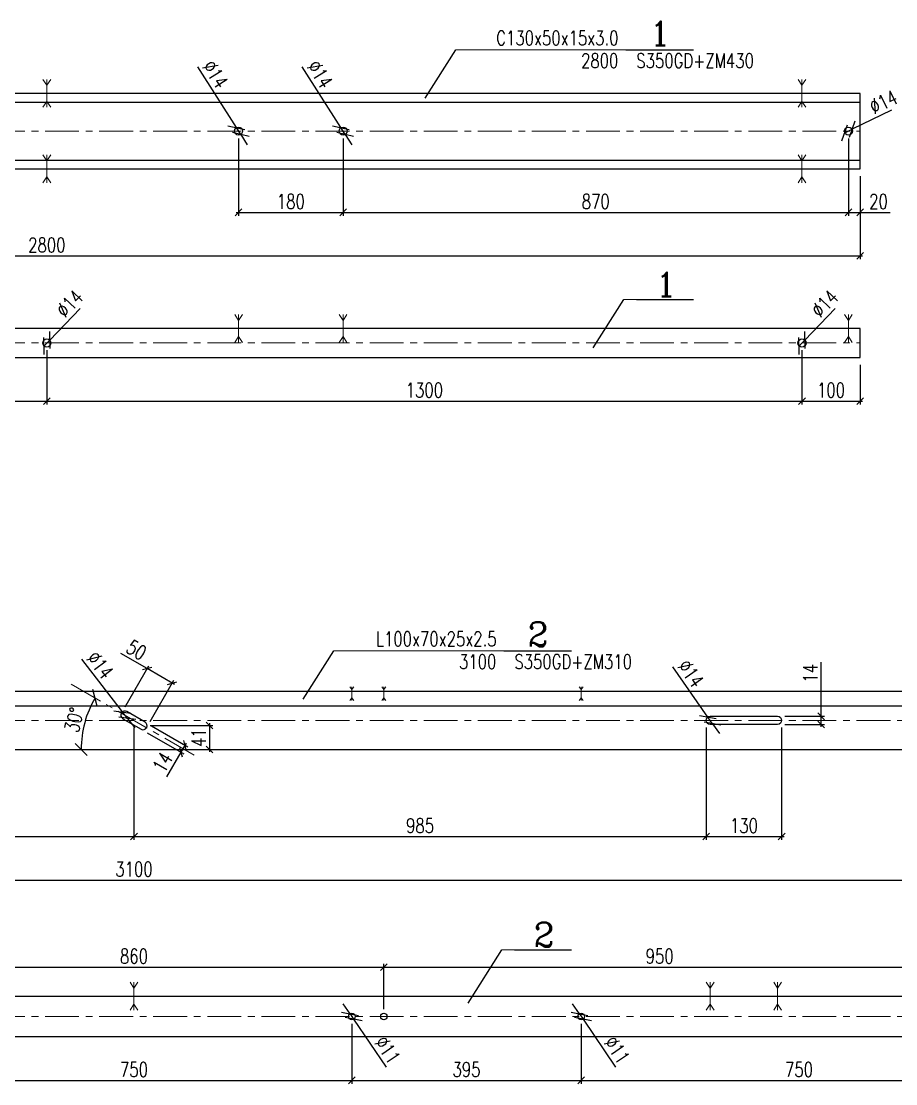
# Model space of a CAD drawing. Header units: millimetres. Extents: x -110 to 3628, y -131 to 4804.
# Drawn here: x 1356 to 2861, y 2974 to 4804 of the extents above; entities that cross this region are included whole.
import ezdxf
from ezdxf.enums import TextEntityAlignment as Align

# ---------------------------------------------------------------- set-up
doc = ezdxf.new("R2010")
doc.units = ezdxf.units.MM
doc.header["$LTSCALE"] = 1.833333
doc.header["$PDMODE"] = 1
doc.linetypes.add('CENTER', pattern=[50.8, 31.75, -6.35, 6.35, -6.35])
doc.layers.get('0').update_dxf_attribs({"linetype": 'CONTINUOUS'})
doc.layers.get('Defpoints').update_dxf_attribs({"linetype": 'CONTINUOUS'})
for name, color, linetype, lineweight in [('k_konstrukcja', 3, 'CONTINUOUS', 25), ('k_osie', 6, 'CENTER', 5), ('k_podkład', 253, 'CONTINUOUS', 13), ('k_pozycje', 1, 'CONTINUOUS', 5), ('k_wymiary', 1, 'CONTINUOUS', 5), ('RFD_C3', 2, 'CONTINUOUS', 5), ('RFD_C5', 1, 'CONTINUOUS', 5), ('RFD_T3', 2, 'CONTINUOUS', 25)]:
    doc.layers.add(name, color=color, linetype=linetype, lineweight=lineweight)
doc.styles.add('TXT3', font='SIMPLEX.SHX', dxfattribs={"width": 0.75, "height": 25})
doc.styles.add('TXT5', font='COMPLEX.shx', dxfattribs={"height": 41.666667})
doc.dimstyles.new('R1', dxfattribs={"dimtxt": 25, "dimasz": 20.833333, "dimexe": 5.833333, "dimexo": 12.5, "dimgap": 5, "dimtad": 0, "dimdec": 0, "dimzin": 0, "dimdsep": 46, "dimtxsty": 'TXT3', "dimblk1": 'OBLIQUE', "dimblk2": 'OBLIQUE', "dimsah": 1, "dimtsz": 5.833333, "dimcen": -3, "dimdle": 4.166667, "dimclrt": 2, "dimadec": 0, "dimazin": 0, "dimtfac": 0.75, "dimtdec": 0, "dimtmove": 0, "dimatfit": 3, "dimldrblk": 'NONE', "dimfxl": 1, "dimtvp": 0.75, "dimtolj": 1, "dimtzin": 0, "dimarcsym": 0})
doc.dimstyles.new('R1_002', dxfattribs={"dimtxt": 25, "dimasz": 5.833333, "dimexe": 5.833333, "dimexo": 12.5, "dimgap": 5, "dimtad": 0, "dimdec": 0, "dimzin": 0, "dimdsep": 46, "dimtxsty": 'TXT3', "dimblk1": 'OBLIQUE', "dimblk2": 'OBLIQUE', "dimsah": 1, "dimtsz": 5.833333, "dimcen": -3, "dimdle": 4.166667, "dimclrt": 2, "dimadec": 0, "dimazin": 0, "dimtfac": 0.75, "dimtdec": 0, "dimtmove": 0, "dimatfit": 3, "dimldrblk": 'NONE', "dimfxl": 1, "dimtvp": 0.75, "dimtolj": 1, "dimtzin": 0, "dimarcsym": 0})

# ---------------------------------------------------------------- blocks, each defined once
blk = doc.blocks.new('Poz. 1')
for points in [[(-20, 50), (2780, 50)], [(-20, -50), (2780, -50)]]:
    blk.add_lwpolyline(points)
at = {"layer": 'k_konstrukcja'}
blk.add_lwpolyline([(-20, 65), (-20, -65), (2780, -65), (2780, 65)], close=True, dxfattribs=at)
for centre in [(1710, 0), (1890, 0), (2760, 0)]:
    blk.add_circle(centre, 7, dxfattribs=at)
at = {"layer": 'k_osie'}
blk.add_lwpolyline([(-20, 0), (2780, 0)], dxfattribs=at)
at = {"layer": 'k_podkład'}
for points in [[(1380, 51), (1373.3, 41), (1380, 51), (1380, 41), (1380, 51), (1386.7, 41), (1380, 51), (1380, 79), (1373.3, 89), (1380, 79), (1380, 89), (1380, 79), (1386.7, 89)], [(2680, 51), (2686.7, 41), (2680, 51), (2680, 41), (2680, 51), (2673.3, 41), (2680, 51), (2680, 79), (2686.7, 89), (2680, 79), (2680, 89), (2680, 79), (2673.3, 89)], [(1380, -51), (1373.3, -41), (1380, -51), (1380, -41), (1380, -51), (1386.7, -41), (1380, -51), (1380, -79), (1373.3, -89), (1380, -79), (1380, -89), (1380, -79), (1386.7, -89)], [(2680, -51), (2686.7, -41), (2680, -51), (2680, -41), (2680, -51), (2673.3, -41), (2680, -51), (2680, -79), (2686.7, -89), (2680, -79), (2680, -89), (2680, -79), (2673.3, -89)]]:
    blk.add_lwpolyline(points, dxfattribs=at)
blk = doc.blocks.new('Poz. 2')
blk.add_lwpolyline([(-1550, 25), (1550, 25)])
blk.add_lwpolyline([(-19.1, 2.9), (12.1, -15.1, 1), (19.1, -2.9), (-12.1, 15.1, 1)], format="xyb", close=True)
at = {"layer": 'k_konstrukcja'}
blk.add_lwpolyline([(-1525, -50), (1525, -50), (1550, -25), (1550, 50), (-1550, 50), (-1550, -25)], close=True, dxfattribs=at)
blk.add_lwpolyline([(1108, -7), (992, -7, -1), (992, 7), (1108, 7, -1)], format="xyb", close=True, dxfattribs=at)
at = {"layer": 'k_osie'}
blk.add_lwpolyline([(-1550, 0), (1550, 0)], dxfattribs=at)
at = {"layer": 'k_podkład'}
for points in [[(375, 53), (378.3, 58), (375, 53), (375, 58), (375, 53), (371.7, 58), (375, 53), (375, 39), (378.3, 34), (375, 39), (375, 34), (375, 39), (371.7, 34)], [(430, 53), (433.3, 58), (430, 53), (430, 58), (430, 53), (426.7, 58), (430, 53), (430, 39), (433.3, 34), (430, 39), (430, 34), (430, 39), (426.7, 34)], [(770, 53), (773.3, 58), (770, 53), (770, 58), (770, 53), (766.7, 58), (770, 53), (770, 39), (773.3, 34), (770, 39), (770, 34), (770, 39), (766.7, 34)]]:
    blk.add_lwpolyline(points, dxfattribs=at)
blk = doc.blocks.new('_None')
blk = doc.blocks.new('_Oblique')
at = {"color": 0, "linetype": 'ByBlock', "lineweight": -2}
blk.add_line((-0.5, -0.5), (0.5, 0.5), dxfattribs=at)
blk = doc.blocks.new('xp-u01')
at = {"layer": 'RFD_C5'}
blk.add_line((0, 0), (351, 0), dxfattribs=at)
at = {"layer": 'RFD_T3'}
blk.add_line((351, 0), (491, 0), dxfattribs=at)
at = {"layer": 'RFD_C3', "style": 'TXT3', "width": 0.75}
blk.add_attdef('OPIS', text='', height=30, dxfattribs=at).set_placement((336, 0.4), align=Align.BOTTOM_RIGHT)
blk.add_attdef('DLUGOSC', text='', height=30, dxfattribs=at).set_placement((335.7, -7.6), align=Align.TOP_RIGHT)
blk.add_attdef('STAL', (372.8, -37.6), '', height=30, dxfattribs=at)
at = {"layer": 'RFD_C3', "style": 'TXT3', "width": 0.75, "flags": 1}
for tag, p in [('G_JEDN', (164.9, -82.9)), ('G', (164.9, -134.4)), ('UWAGI', (164.9, -237.2))]:
    blk.add_attdef(tag, p, '', height=30, dxfattribs=at)
at = {"layer": 'RFD_T3', "linetype": 'Continuous', "style": 'TXT5'}
blk.add_attdef('NR', text='', height=50, dxfattribs=at).set_placement((421.6, -6), align=Align.BOTTOM_CENTER)
blk = doc.blocks.new('*D337')
at = {"layer": 'Defpoints', "color": 0}
for p in [(1726.2, 4620.9), (1733.8, 4609.1)]:
    blk.add_point(p, dxfattribs=at)
at = {"layer": 'k_wymiary', "color": 0, "lineweight": -2}
for p, q in [((1726.2, 4620.9), (1659.7, 4725.7)), ((1733.8, 4609.1), (1726.2, 4620.9)), ((1733.8, 4609.1), (1744.9, 4591.5))]:
    blk.add_line(p, q, dxfattribs=at)
at = {"layer": 'k_wymiary', "color": 0, "linetype": 'ByBlock', "lineweight": -2, "xscale": 20.83333333333333, "yscale": 20.83333333333333, "zscale": 20.83333333333333}
for p, rotation in [((1726.2, 4620.9), 302.4061245258289), ((1733.8, 4609.1), 122.4061245258289)]:
    blk.add_blockref('_Oblique', p, dxfattribs=dict(at, rotation=rotation))
at = {"layer": 'k_wymiary', "color": 2, "insert": (1690.2, 4712.7), "char_height": 25, "attachment_point": 5, "rotation": 302.4061, "style": 'TXT3'}
blk.add_mtext('\\A1;∅14', dxfattribs=at)
blk = doc.blocks.new('*D338')
at = {"layer": 'Defpoints', "color": 0}
for p in [(1906.2, 4620.9), (1913.8, 4609.1)]:
    blk.add_point(p, dxfattribs=at)
at = {"layer": 'k_wymiary', "color": 0, "lineweight": -2}
for p, q in [((1906.2, 4620.9), (1839.7, 4725.7)), ((1913.8, 4609.1), (1906.2, 4620.9)), ((1913.8, 4609.1), (1924.9, 4591.5))]:
    blk.add_line(p, q, dxfattribs=at)
at = {"layer": 'k_wymiary', "color": 0, "linetype": 'ByBlock', "lineweight": -2, "xscale": 20.83333333333333, "yscale": 20.83333333333333, "zscale": 20.83333333333333}
for p, rotation in [((1906.2, 4620.9), 302.4061245258289), ((1913.8, 4609.1), 122.4061245258289)]:
    blk.add_blockref('_Oblique', p, dxfattribs=dict(at, rotation=rotation))
at = {"layer": 'k_wymiary', "color": 2, "insert": (1870.2, 4712.7), "char_height": 25, "attachment_point": 5, "rotation": 302.4061, "style": 'TXT3'}
blk.add_mtext('\\A1;∅14', dxfattribs=at)
blk = doc.blocks.new('*D340')
at = {"layer": 'Defpoints', "color": 0}
for p in [(2773.7, 4611.9), (2786.3, 4618.1)]:
    blk.add_point(p, dxfattribs=at)
at = {"layer": 'k_wymiary', "color": 0, "lineweight": -2}
for p in [(2854.2, 4651.1), (2773.7, 4611.9)]:
    blk.add_line(p, (2786.3, 4618.1), dxfattribs=at)
at = {"layer": 'k_wymiary', "color": 0, "linetype": 'ByBlock', "lineweight": -2, "xscale": 20.83333333333333, "yscale": 20.83333333333333, "zscale": 20.83333333333333}
for p, rotation in [((2786.3, 4618.1), 205.9263304314701), ((2773.7, 4611.9), 25.92633043147008)]:
    blk.add_blockref('_Oblique', p, dxfattribs=dict(at, rotation=rotation))
at = {"layer": 'k_wymiary', "color": 2, "insert": (2840.1, 4665.1), "char_height": 25, "attachment_point": 5, "rotation": 25.9263, "style": 'TXT3'}
blk.add_mtext('\\A1;∅14', dxfattribs=at)
blk = doc.blocks.new('*D342')
at = {"layer": 'Defpoints', "color": 0}
for p in [(1404.9, 4255), (1395.1, 4245)]:
    blk.add_point(p, dxfattribs=at)
at = {"layer": 'k_wymiary', "color": 0, "lineweight": -2}
for p in [(1457.2, 4309.5), (1395.1, 4245)]:
    blk.add_line(p, (1404.9, 4255), dxfattribs=at)
at = {"layer": 'k_wymiary', "color": 0, "linetype": 'ByBlock', "lineweight": -2, "xscale": 20.83333333333333, "yscale": 20.83333333333333, "zscale": 20.83333333333333}
for p, rotation in [((1404.9, 4255), 226.1365286679972), ((1395.1, 4245), 46.13652866799721)]:
    blk.add_blockref('_Oblique', p, dxfattribs=dict(at, rotation=rotation))
at = {"layer": 'k_wymiary', "color": 2, "insert": (1439.1, 4317.8), "char_height": 25, "attachment_point": 5, "rotation": 46.1365, "style": 'TXT3'}
blk.add_mtext('\\A1;∅14', dxfattribs=at)
blk = doc.blocks.new('*D349')
at = {"layer": 'Defpoints', "color": 0}
for p in [(2780, 4615), (2800, 4550), (2800, 4475)]:
    blk.add_point(p, dxfattribs=at)
at = {"layer": 'k_wymiary', "color": 0, "lineweight": -2}
for p, q in [((2780, 4602.5), (2780, 4469.2)), ((2800, 4537.5), (2800, 4469.2)), ((2785.8, 4480.8), (2774.2, 4469.2)), ((2775.8, 4475), (2800, 4475)), ((2794.2, 4469.2), (2805.8, 4480.8)), ((2800, 4475), (2852, 4475))]:
    blk.add_line(p, q, dxfattribs=at)
at = {"layer": 'k_wymiary', "color": 2, "insert": (2831.8, 4493.8), "char_height": 25, "attachment_point": 5, "style": 'TXT3'}
blk.add_mtext('\\A1;20', dxfattribs=at)
blk = doc.blocks.new('*D352')
at = {"layer": 'Defpoints', "color": 0}
for p in [(1730, 4615), (1910, 4615), (1910, 4475)]:
    blk.add_point(p, dxfattribs=at)
at = {"layer": 'k_wymiary', "color": 0, "lineweight": -2}
for p, q in [((1730, 4602.5), (1730, 4469.2)), ((1910, 4602.5), (1910, 4469.2)), ((1735.8, 4480.8), (1724.2, 4469.2)), ((1725.8, 4475), (1914.2, 4475)), ((1904.2, 4469.2), (1915.8, 4480.8))]:
    blk.add_line(p, q, dxfattribs=at)
at = {"layer": 'k_wymiary', "color": 2, "insert": (1820, 4493.8), "char_height": 25, "attachment_point": 5, "style": 'TXT3'}
blk.add_mtext('\\A1;180', dxfattribs=at)
blk = doc.blocks.new('*D353')
at = {"layer": 'Defpoints', "color": 0}
for p in [(1910, 4615), (2780, 4615), (2780, 4475)]:
    blk.add_point(p, dxfattribs=at)
at = {"layer": 'k_wymiary', "color": 0, "lineweight": -2}
for p, q in [((1910, 4602.5), (1910, 4469.2)), ((2780, 4602.5), (2780, 4469.2)), ((1915.8, 4480.8), (1904.2, 4469.2)), ((1905.8, 4475), (2784.2, 4475)), ((2774.2, 4469.2), (2785.8, 4480.8))]:
    blk.add_line(p, q, dxfattribs=at)
at = {"layer": 'k_wymiary', "color": 2, "insert": (2345, 4493.8), "char_height": 25, "attachment_point": 5, "style": 'TXT3'}
blk.add_mtext('\\A1;870', dxfattribs=at)
blk = doc.blocks.new('*D354')
at = {"layer": 'Defpoints', "color": 0}
for p in [(0, 4550), (2800, 4550), (2800, 4400)]:
    blk.add_point(p, dxfattribs=at)
at = {"layer": 'k_wymiary', "color": 0, "lineweight": -2}
for p, q in [((0, 4537.5), (0, 4394.2)), ((2800, 4537.5), (2800, 4394.2)), ((5.8, 4405.8), (-5.8, 4394.2)), ((-4.2, 4400), (2804.2, 4400)), ((2794.2, 4394.2), (2805.8, 4405.8))]:
    blk.add_line(p, q, dxfattribs=at)
at = {"layer": 'k_wymiary', "color": 2, "insert": (1400, 4418.8), "char_height": 25, "attachment_point": 5, "style": 'TXT3'}
blk.add_mtext('\\A1;2800', dxfattribs=at)
blk = doc.blocks.new('*D356')
at = {"layer": 'Defpoints', "color": 0}
for p in [(100, 4250), (1400, 4250), (1400, 4150)]:
    blk.add_point(p, dxfattribs=at)
at = {"layer": 'k_wymiary', "color": 0, "lineweight": -2}
for p, q in [((100, 4237.5), (100, 4144.2)), ((1400, 4237.5), (1400, 4144.2)), ((105.8, 4155.8), (94.2, 4144.2)), ((1394.2, 4144.2), (1405.8, 4155.8)), ((95.8, 4150), (1404.2, 4150))]:
    blk.add_line(p, q, dxfattribs=at)
at = {"layer": 'k_wymiary', "color": 2, "insert": (750, 4168.8), "char_height": 25, "attachment_point": 5, "style": 'TXT3'}
blk.add_mtext('\\A1;1300', dxfattribs=at)
blk = doc.blocks.new('*D357')
at = {"layer": 'Defpoints', "color": 0}
for p in [(1400, 4250), (2700, 4250), (2700, 4150)]:
    blk.add_point(p, dxfattribs=at)
at = {"layer": 'k_wymiary', "color": 0, "lineweight": -2}
for p, q in [((1400, 4237.5), (1400, 4144.2)), ((2700, 4237.5), (2700, 4144.2)), ((1405.8, 4155.8), (1394.2, 4144.2)), ((2694.2, 4144.2), (2705.8, 4155.8)), ((1395.8, 4150), (2704.2, 4150))]:
    blk.add_line(p, q, dxfattribs=at)
at = {"layer": 'k_wymiary', "color": 2, "insert": (2050, 4168.8), "char_height": 25, "attachment_point": 5, "style": 'TXT3'}
blk.add_mtext('\\A1;1300', dxfattribs=at)
blk = doc.blocks.new('pozycja')
at = {"layer": 'RFD_C5', "linetype": 'Continuous'}
blk.add_line((0, 0), (25.8, 0), dxfattribs=at)
at = {"layer": 'RFD_T3'}
blk.add_line((25.8, 0), (143.9, 0), dxfattribs=at)
at = {"layer": 'RFD_T3', "linetype": 'Continuous', "style": 'TXT5'}
blk.add_attdef('NR', text='', height=50, dxfattribs=at).set_placement((86.9, -9), align=Align.BOTTOM_CENTER)
blk = doc.blocks.new('*D369')
at = {"layer": 'Defpoints', "color": 0}
for p in [(565, 3600), (1550, 3600), (1550, 3400)]:
    blk.add_point(p, dxfattribs=at)
at = {"layer": 'k_wymiary', "color": 0, "lineweight": -2}
for p, q in [((565, 3587.5), (565, 3394.2)), ((1550, 3587.5), (1550, 3394.2)), ((570.8, 3405.8), (559.2, 3394.2)), ((1544.2, 3394.2), (1555.8, 3405.8)), ((560.8, 3400), (1554.2, 3400))]:
    blk.add_line(p, q, dxfattribs=at)
at = {"layer": 'k_wymiary', "color": 2, "insert": (1057.5, 3418.8), "char_height": 25, "attachment_point": 5, "style": 'TXT3'}
blk.add_mtext('\\A1;985', dxfattribs=at)
blk = doc.blocks.new('*D370')
at = {"layer": 'Defpoints', "color": 0}
for p in [(1550, 3600), (2535, 3600), (2535, 3400)]:
    blk.add_point(p, dxfattribs=at)
at = {"layer": 'k_wymiary', "color": 0, "lineweight": -2}
for p, q in [((1550, 3587.5), (1550, 3394.2)), ((2535, 3587.5), (2535, 3394.2)), ((1555.8, 3405.8), (1544.2, 3394.2)), ((2529.2, 3394.2), (2540.8, 3405.8)), ((1545.8, 3400), (2539.2, 3400))]:
    blk.add_line(p, q, dxfattribs=at)
at = {"layer": 'k_wymiary', "color": 2, "insert": (2042.5, 3418.8), "char_height": 25, "attachment_point": 5, "style": 'TXT3'}
blk.add_mtext('\\A1;985', dxfattribs=at)
blk = doc.blocks.new('*D371')
at = {"layer": 'Defpoints', "color": 0}
for p in [(2535, 3600), (2665, 3600), (2665, 3400)]:
    blk.add_point(p, dxfattribs=at)
at = {"layer": 'k_wymiary', "color": 0, "lineweight": -2}
for p, q in [((2535, 3587.5), (2535, 3394.2)), ((2665, 3587.5), (2665, 3394.2)), ((2540.8, 3405.8), (2529.2, 3394.2)), ((2659.2, 3394.2), (2670.8, 3405.8)), ((2530.8, 3400), (2669.2, 3400))]:
    blk.add_line(p, q, dxfattribs=at)
at = {"layer": 'k_wymiary', "color": 2, "insert": (2600, 3418.8), "char_height": 25, "attachment_point": 5, "style": 'TXT3'}
blk.add_mtext('\\A1;130', dxfattribs=at)
blk = doc.blocks.new('*D373')
at = {"layer": 'Defpoints', "color": 0}
for p in [(1572.6, 3689.1), (1528.3, 3612.5), (1571.7, 3587.5)]:
    blk.add_point(p, dxfattribs=at)
at = {"layer": 'k_wymiary', "color": 0, "lineweight": -2}
for p, q in [((1572.6, 3689.1), (1527.5, 3715.1)), ((1534.6, 3623.3), (1575.5, 3694.2)), ((1580.5, 3691.2), (1564.6, 3687)), ((1619.5, 3662), (1572.6, 3689.1)), ((1577.9, 3598.3), (1618.8, 3669.2)), ((1607.9, 3662), (1623.9, 3666.2))]:
    blk.add_line(p, q, dxfattribs=at)
at = {"layer": 'k_wymiary', "color": 2, "insert": (1554.4, 3721.3), "char_height": 25, "attachment_point": 5, "rotation": 330, "style": 'TXT3'}
blk.add_mtext('\\A1;50', dxfattribs=at)
blk = doc.blocks.new('*D374')
at = {"layer": 'Defpoints', "color": 0}
for p in [(1530.1, 3614.5), (1538.7, 3603.5)]:
    blk.add_point(p, dxfattribs=at)
at = {"layer": 'k_wymiary', "color": 0, "lineweight": -2}
for p, q in [((1530.1, 3614.5), (1460.2, 3705.4)), ((1538.7, 3603.5), (1530.1, 3614.5)), ((1538.7, 3603.5), (1551.4, 3587))]:
    blk.add_line(p, q, dxfattribs=at)
at = {"layer": 'k_wymiary', "color": 0, "linetype": 'ByBlock', "lineweight": -2, "xscale": 20.83333333333333, "yscale": 20.83333333333333, "zscale": 20.83333333333333}
for p, rotation in [((1530.1, 3614.5), 307.611265828323), ((1538.7, 3603.5), 127.611265828323)]:
    blk.add_blockref('_Oblique', p, dxfattribs=dict(at, rotation=rotation))
at = {"layer": 'k_wymiary', "color": 2, "insert": (1491.7, 3695.2), "char_height": 25, "attachment_point": 5, "rotation": 307.6113, "style": 'TXT3'}
blk.add_mtext('\\A1;∅14', dxfattribs=at)
blk = doc.blocks.new('*D375')
at = {"layer": 'Defpoints', "color": 0}
for p in [(1441.7, 3662.5), (1469.9, 3610.7), (25, 3550), (1658.3, 3537.5), (3075, 3550)]:
    blk.add_point(p, dxfattribs=at)
at = {"layer": 'k_wymiary', "color": 0, "lineweight": -2}
blk.add_arc((1636.6, 3550), 177.5, 150, 180, dxfattribs=at)
at = {"layer": 'k_wymiary', "color": 0, "linetype": 'ByBlock', "lineweight": -2, "xscale": 20.83333333333333, "yscale": 20.83333333333333, "zscale": 20.83333333333333}
for p, rotation in [((1482.9, 3638.7), 60.00000001284901), ((1459.2, 3550), 269.9999999999999)]:
    blk.add_blockref('_Oblique', p, dxfattribs=dict(at, rotation=rotation))
at = {"layer": 'k_wymiary', "color": 2, "insert": (1447.1, 3600.8), "char_height": 25, "attachment_point": 5, "rotation": 75, "style": 'TXT3'}
blk.add_mtext('\\A1;30%%d', dxfattribs=at)
blk = doc.blocks.new('*D376')
at = {"layer": 'Defpoints', "color": 0}
for p in [(1565.6, 3591), (1550, 3550), (1680, 3550)]:
    blk.add_point(p, dxfattribs=at)
at = {"layer": 'k_wymiary', "color": 0, "lineweight": -2}
for p, q in [((1578.1, 3591), (1685.8, 3591)), ((1685.8, 3585.2), (1674.2, 3596.8)), ((1680, 3595.2), (1680, 3545.8)), ((1674.2, 3555.8), (1685.8, 3544.2)), ((1562.5, 3550), (1685.8, 3550))]:
    blk.add_line(p, q, dxfattribs=at)
at = {"layer": 'k_wymiary', "color": 2, "insert": (1661.3, 3570.5), "char_height": 25, "attachment_point": 5, "rotation": 90, "style": 'TXT3'}
blk.add_mtext('\\A1;41', dxfattribs=at)
blk = doc.blocks.new('*D377')
at = {"layer": 'Defpoints', "color": 0}
for p in [(2538, 3605.7), (2546, 3594.3)]:
    blk.add_point(p, dxfattribs=at)
at = {"layer": 'k_wymiary', "color": 0, "lineweight": -2}
for p, q in [((2538, 3605.7), (2477.7, 3692.3)), ((2546, 3594.3), (2538, 3605.7)), ((2546, 3594.3), (2557.9, 3577.2))]:
    blk.add_line(p, q, dxfattribs=at)
at = {"layer": 'k_wymiary', "color": 0, "linetype": 'ByBlock', "lineweight": -2, "xscale": 20.83333333333333, "yscale": 20.83333333333333, "zscale": 20.83333333333333}
for p, rotation in [((2538, 3605.7), 304.8864032735648), ((2546, 3594.3), 124.8864032735648)]:
    blk.add_blockref('_Oblique', p, dxfattribs=dict(at, rotation=rotation))
at = {"layer": 'k_wymiary', "color": 2, "insert": (2508.7, 3680.6), "char_height": 25, "attachment_point": 5, "rotation": 304.8864, "style": 'TXT3'}
blk.add_mtext('\\A1;∅14', dxfattribs=at)
blk = doc.blocks.new('*D380')
at = {"layer": 'Defpoints', "color": 0}
for p in [(0, 3575), (3100, 3575), (3100, 3325)]:
    blk.add_point(p, dxfattribs=at)
at = {"layer": 'k_wymiary', "color": 0, "lineweight": -2}
for p, q in [((0, 3562.5), (0, 3319.2)), ((3100, 3562.5), (3100, 3319.2)), ((5.8, 3330.8), (-5.8, 3319.2)), ((3094.2, 3319.2), (3105.8, 3330.8)), ((-4.2, 3325), (3104.2, 3325))]:
    blk.add_line(p, q, dxfattribs=at)
at = {"layer": 'k_wymiary', "color": 2, "insert": (1550, 3343.8), "char_height": 25, "attachment_point": 5, "style": 'TXT3'}
blk.add_mtext('\\A1;3100', dxfattribs=at)
blk = doc.blocks.new('*D385')
at = {"layer": 'Defpoints', "color": 0}
for p in [(1175, 3090), (1925, 3090), (1925, 2980)]:
    blk.add_point(p, dxfattribs=at)
at = {"layer": 'k_wymiary', "color": 0, "lineweight": -2}
for p, q in [((1175, 3077.5), (1175, 2974.2)), ((1925, 3077.5), (1925, 2974.2)), ((1180.8, 2985.8), (1169.2, 2974.2)), ((1919.2, 2974.2), (1930.8, 2985.8)), ((1170.8, 2980), (1929.2, 2980))]:
    blk.add_line(p, q, dxfattribs=at)
at = {"layer": 'k_wymiary', "color": 2, "insert": (1550, 2998.7), "char_height": 25, "attachment_point": 5, "style": 'TXT3'}
blk.add_mtext('\\A1;750', dxfattribs=at)
blk = doc.blocks.new('*D386')
at = {"layer": 'Defpoints', "color": 0}
for p in [(1925, 3090), (2320, 3090), (2320, 2980)]:
    blk.add_point(p, dxfattribs=at)
at = {"layer": 'k_wymiary', "color": 0, "lineweight": -2}
for p, q in [((1925, 3077.5), (1925, 2974.2)), ((2320, 3077.5), (2320, 2974.2)), ((1930.8, 2985.8), (1919.2, 2974.2)), ((2314.2, 2974.2), (2325.8, 2985.8)), ((1920.8, 2980), (2324.2, 2980))]:
    blk.add_line(p, q, dxfattribs=at)
at = {"layer": 'k_wymiary', "color": 2, "insert": (2122.5, 2998.7), "char_height": 25, "attachment_point": 5, "style": 'TXT3'}
blk.add_mtext('\\A1;395', dxfattribs=at)
blk = doc.blocks.new('*D387')
at = {"layer": 'Defpoints', "color": 0}
for p in [(2320, 3090), (3070, 3090), (3070, 2980)]:
    blk.add_point(p, dxfattribs=at)
at = {"layer": 'k_wymiary', "color": 0, "lineweight": -2}
for p, q in [((2320, 3077.5), (2320, 2974.2)), ((3070, 3077.5), (3070, 2974.2)), ((2325.8, 2985.8), (2314.2, 2974.2)), ((3064.2, 2974.2), (3075.8, 2985.8)), ((2315.8, 2980), (3074.2, 2980))]:
    blk.add_line(p, q, dxfattribs=at)
at = {"layer": 'k_wymiary', "color": 2, "insert": (2695, 2998.7), "char_height": 25, "attachment_point": 5, "style": 'TXT3'}
blk.add_mtext('\\A1;750', dxfattribs=at)
blk = doc.blocks.new('*D390')
at = {"layer": 'Defpoints', "color": 0}
for p in [(1980, 3175), (1120, 3090), (1980, 3090)]:
    blk.add_point(p, dxfattribs=at)
at = {"layer": 'k_wymiary', "color": 0, "lineweight": -2}
for p, q in [((1125.8, 3180.8), (1114.2, 3169.2)), ((1115.8, 3175), (1984.2, 3175)), ((1120, 3102.5), (1120, 3180.8)), ((1974.2, 3169.2), (1985.8, 3180.8)), ((1980, 3102.5), (1980, 3180.8))]:
    blk.add_line(p, q, dxfattribs=at)
at = {"layer": 'k_wymiary', "color": 2, "insert": (1550, 3193.8), "char_height": 25, "attachment_point": 5, "style": 'TXT3'}
blk.add_mtext('\\A1;860', dxfattribs=at)
blk = doc.blocks.new('*D391')
at = {"layer": 'Defpoints', "color": 0}
for p in [(2930, 3175), (1980, 3090), (2930, 3090)]:
    blk.add_point(p, dxfattribs=at)
at = {"layer": 'k_wymiary', "color": 0, "lineweight": -2}
for p, q in [((1985.8, 3180.8), (1974.2, 3169.2)), ((1975.8, 3175), (2934.2, 3175)), ((1980, 3102.5), (1980, 3180.8)), ((2924.2, 3169.2), (2935.8, 3180.8)), ((2930, 3102.5), (2930, 3180.8))]:
    blk.add_line(p, q, dxfattribs=at)
at = {"layer": 'k_wymiary', "color": 2, "insert": (2455, 3193.8), "char_height": 25, "attachment_point": 5, "style": 'TXT3'}
blk.add_mtext('\\A1;950', dxfattribs=at)
blk = doc.blocks.new('*D432')
at = {"layer": 'Defpoints', "color": 0}
for p in [(1569.1, 3597.1), (1562.1, 3584.9), (1630.8, 3545.3)]:
    blk.add_point(p, dxfattribs=at)
at = {"layer": 'k_wymiary', "color": 0, "lineweight": -2}
for p, q in [((1579.9, 3590.8), (1642.8, 3554.5)), ((1572.9, 3578.7), (1635.8, 3542.4)), ((1628.6, 3553.3), (1632.9, 3537.3)), ((1639.9, 3561), (1630.8, 3545.3)), ((1639.9, 3549.4), (1635.6, 3565.4)), ((1630.8, 3545.3), (1606.1, 3502.5))]:
    blk.add_line(p, q, dxfattribs=at)
at = {"layer": 'k_wymiary', "color": 2, "insert": (1599.3, 3528.2), "char_height": 25, "attachment_point": 5, "rotation": 60, "style": 'TXT3'}
blk.add_mtext('\\A1;14', dxfattribs=at)
blk = doc.blocks.new('*D434')
at = {"layer": 'Defpoints', "color": 0}
for p in [(2658, 3607), (2733, 3607), (2658, 3593)]:
    blk.add_point(p, dxfattribs=at)
at = {"layer": 'k_wymiary', "color": 0, "lineweight": -2}
for p, q in [((2733, 3607), (2733, 3700.2)), ((2670.5, 3607), (2738.8, 3607)), ((2738.8, 3601.2), (2727.2, 3612.8)), ((2733, 3588.8), (2733, 3611.2)), ((2670.5, 3593), (2738.8, 3593)), ((2727.2, 3598.8), (2738.8, 3587.2))]:
    blk.add_line(p, q, dxfattribs=at)
at = {"layer": 'k_wymiary', "color": 2, "insert": (2714.3, 3681.3), "char_height": 25, "attachment_point": 5, "rotation": 90, "style": 'TXT3'}
blk.add_mtext('\\A1;14', dxfattribs=at)
blk = doc.blocks.new('*D439')
at = {"layer": 'Defpoints', "color": 0}
for p in [(1921.9, 3094.6), (1928.1, 3085.4)]:
    blk.add_point(p, dxfattribs=at)
at = {"layer": 'k_wymiary', "color": 0, "lineweight": -2}
for p, q in [((1921.9, 3094.6), (1910.2, 3111.8)), ((1921.9, 3094.6), (1928.1, 3085.4)), ((1928.1, 3085.4), (1984.1, 3002.8))]:
    blk.add_line(p, q, dxfattribs=at)
at = {"layer": 'k_wymiary', "color": 0, "linetype": 'ByBlock', "lineweight": -2, "xscale": 20.83333333333333, "yscale": 20.83333333333333, "zscale": 20.83333333333333}
for p, rotation in [((1921.9, 3094.6), 304.1589611627127), ((1928.1, 3085.4), 124.1589611627128)]:
    blk.add_blockref('_Oblique', p, dxfattribs=dict(at, rotation=rotation))
at = {"layer": 'k_wymiary', "color": 2, "insert": (1986.8, 3032.3), "char_height": 25, "attachment_point": 5, "rotation": 304.159, "style": 'TXT3'}
blk.add_mtext('\\A1;∅11', dxfattribs=at)
blk = doc.blocks.new('*D440')
at = {"layer": 'Defpoints', "color": 0}
for p in [(2316.9, 3094.6), (2323.1, 3085.4)]:
    blk.add_point(p, dxfattribs=at)
at = {"layer": 'k_wymiary', "color": 0, "lineweight": -2}
for p, q in [((2316.9, 3094.6), (2305.2, 3111.8)), ((2316.9, 3094.6), (2323.1, 3085.4)), ((2323.1, 3085.4), (2379.1, 3002.8))]:
    blk.add_line(p, q, dxfattribs=at)
at = {"layer": 'k_wymiary', "color": 0, "linetype": 'ByBlock', "lineweight": -2, "xscale": 20.83333333333333, "yscale": 20.83333333333333, "zscale": 20.83333333333333}
for p, rotation in [((2316.9, 3094.6), 304.1589611627127), ((2323.1, 3085.4), 124.1589611627128)]:
    blk.add_blockref('_Oblique', p, dxfattribs=dict(at, rotation=rotation))
at = {"layer": 'k_wymiary', "color": 2, "insert": (2381.8, 3032.3), "char_height": 25, "attachment_point": 5, "rotation": 304.159, "style": 'TXT3'}
blk.add_mtext('\\A1;∅11', dxfattribs=at)
blk = doc.blocks.new('*D443')
at = {"layer": 'Defpoints', "color": 0}
for p in [(2700, 4250), (2800, 4225), (2800, 4150)]:
    blk.add_point(p, dxfattribs=at)
at = {"layer": 'k_wymiary', "color": 0, "lineweight": -2}
for p, q in [((2700, 4237.5), (2700, 4144.2)), ((2800, 4212.5), (2800, 4144.2)), ((2705.8, 4155.8), (2694.2, 4144.2)), ((2794.2, 4144.2), (2805.8, 4155.8)), ((2695.8, 4150), (2804.2, 4150))]:
    blk.add_line(p, q, dxfattribs=at)
at = {"layer": 'k_wymiary', "color": 2, "insert": (2750, 4168.8), "char_height": 25, "attachment_point": 5, "style": 'TXT3'}
blk.add_mtext('\\A1;100', dxfattribs=at)
blk = doc.blocks.new('*D444')
at = {"layer": 'Defpoints', "color": 0}
for p in [(2704.9, 4255), (2695.1, 4245)]:
    blk.add_point(p, dxfattribs=at)
at = {"layer": 'k_wymiary', "color": 0, "lineweight": -2}
for p in [(2757.2, 4309.5), (2695.1, 4245)]:
    blk.add_line(p, (2704.9, 4255), dxfattribs=at)
at = {"layer": 'k_wymiary', "color": 0, "linetype": 'ByBlock', "lineweight": -2, "xscale": 20.83333333333333, "yscale": 20.83333333333333, "zscale": 20.83333333333333}
for p, rotation in [((2704.9, 4255), 226.1365286679972), ((2695.1, 4245), 46.13652866799721)]:
    blk.add_blockref('_Oblique', p, dxfattribs=dict(at, rotation=rotation))
at = {"layer": 'k_wymiary', "color": 2, "insert": (2739.1, 4317.8), "char_height": 25, "attachment_point": 5, "rotation": 46.1365, "style": 'TXT3'}
blk.add_mtext('\\A1;∅14', dxfattribs=at)

msp = doc.modelspace()

# ---------------------------------------------------------------- linework, layer by layer
at = {"layer": 'k_konstrukcja'}
for points in [[(0, 4275), (0, 4225), (2800, 4225), (2800, 4275)], [(0, 3125), (3100, 3125), (3100, 3055), (0, 3055)]]:
    msp.add_lwpolyline(points, close=True, dxfattribs=at)
for centre, radius in [((1400, 4250), 7), ((2700, 4250), 7), ((1925, 3090), 5.5), ((1980, 3090), 5.5), ((2320, 3090), 5.5)]:
    msp.add_circle(centre, radius, dxfattribs=at)
at = {"layer": 'k_osie'}
for points in [[(0, 4250), (2800, 4250)], [(1441.75, 3662.5), (1658.25, 3537.5)], [(0, 3090), (3100, 3090)]]:
    msp.add_lwpolyline(points, dxfattribs=at)
at = {"layer": 'k_podkład'}
for points in [[(1730, 4261), (1723.33, 4251), (1730, 4261), (1730, 4251), (1730, 4261), (1736.67, 4251), (1730, 4261), (1730, 4289), (1723.33, 4299), (1730, 4289), (1730, 4299), (1730, 4289), (1736.67, 4299)], [(1910, 4261), (1903.33, 4251), (1910, 4261), (1910, 4251), (1910, 4261), (1916.67, 4251), (1910, 4261), (1910, 4289), (1903.33, 4299), (1910, 4289), (1910, 4299), (1910, 4289), (1916.67, 4299)], [(2780, 4261), (2773.33, 4251), (2780, 4261), (2780, 4251), (2780, 4261), (2786.67, 4251), (2780, 4261), (2780, 4289), (2773.33, 4299), (2780, 4289), (2780, 4299), (2780, 4289), (2786.67, 4299)], [(1550, 3111), (1543.33, 3101), (1550, 3111), (1550, 3101), (1550, 3111), (1556.67, 3101), (1550, 3111), (1550, 3139), (1543.33, 3149), (1550, 3139), (1550, 3149), (1550, 3139), (1556.67, 3149)], [(2542, 3111), (2535.33, 3101), (2542, 3111), (2542, 3101), (2542, 3111), (2548.67, 3101), (2542, 3111), (2542, 3139), (2535.33, 3149), (2542, 3139), (2542, 3149), (2542, 3139), (2548.67, 3149)], [(2658, 3111), (2651.33, 3101), (2658, 3111), (2658, 3101), (2658, 3111), (2664.67, 3101), (2658, 3111), (2658, 3139), (2651.33, 3149), (2658, 3139), (2658, 3149), (2658, 3139), (2664.67, 3149)]]:
    msp.add_lwpolyline(points, dxfattribs=at)

# ---------------------------------------------------------------- block references
at = {"layer": 'k_konstrukcja'}
for name, p in [('Poz. 1', (20, 4615)), ('Poz. 2', (1550, 3600))]:
    msp.add_blockref(name, p, dxfattribs=at)
at = {"layer": 'k_pozycje', "xscale": 0.83333333333333, "yscale": 0.83333333333333, "zscale": 0.83333333333333}
for name, p, values in [('xp-u01', (2104.14, 4755), {'NR': '1', 'OPIS': 'C130x50x15x3.0', 'DLUGOSC': '2800', 'STAL': 'S350GD+ZM430'}), ('pozycja', (2393.43, 4325), {'NR': '1'}), ('xp-u01', (1894.18, 3720), {'NR': '2', 'OPIS': 'L100x70x25x2.5', 'DLUGOSC': '3100', 'STAL': 'S350GD+ZM310'}), ('pozycja', (2183.48, 3205), {'NR': '2'})]:
    msp.add_blockref(name, p, dxfattribs=at).add_auto_attribs(values)

# ---------------------------------------------------------------- dimensions: what is measured, and where the dimension line sits
at = {"layer": 'k_wymiary'}
for p1, p2, picture, middle in [((1733.75, 4609.09), (1726.25, 4620.91), '*D337', (1674.34, 4702.68)), ((1913.75, 4609.09), (1906.25, 4620.91), '*D338', (1854.34, 4702.68)), ((1538.68, 3603.45), (1530.14, 3614.55), '*D374', (1476.84, 3683.73)), ((2546, 3594.26), (2538, 3605.74), '*D377', (2493.28, 3669.87)), ((1921.91, 3094.55), (1928.09, 3085.45), '*D439', (1971.31, 3021.75)), ((2316.91, 3094.55), (2323.09, 3085.45), '*D440', (2366.31, 3021.75))]:
    dim = msp.add_diameter_dim_2p(p1=p1, p2=p2, dimstyle='R1', dxfattribs=at)
    dim.commit()
    dim.dimension.update_dxf_attribs({"geometry": picture, "text_midpoint": middle, "dimtype": 163})
for p1, p2, picture, middle in [((2773.7, 4611.94), (2786.3, 4618.06), '*D340', (2840.14, 4665.09)), ((1395.15, 4244.95), (1404.85, 4255.05), '*D342', (1439.14, 4317.78)), ((2695.15, 4244.95), (2704.85, 4255.05), '*D444', (2739.14, 4317.78))]:
    dim = msp.add_diameter_dim_2p(p1=p1, p2=p2, dimstyle='R1', dxfattribs=at)
    dim.commit()
    dim.dimension.update_dxf_attribs({"geometry": picture, "text_midpoint": middle})
for base, p1, p2, picture, middle in [((1910, 4475), (1730, 4615), (1910, 4615), '*D352', (1820, 4493.75)), ((2800, 4400), (0, 4550), (2800, 4550), '*D354', (1400, 4418.75)), ((3100, 3325), (0, 3575), (3100, 3575), '*D380', (1550, 3343.75))]:
    dim = msp.add_linear_dim(base=base, p1=p1, p2=p2, dimstyle='R1', dxfattribs=at)
    dim.commit()
    dim.dimension.update_dxf_attribs({"geometry": picture, "text_midpoint": middle})
for base, p1, p2, picture, middle in [((2780, 4475), (1910, 4615), (2780, 4615), '*D353', (2345, 4493.75)), ((1400, 4150), (100, 4250), (1400, 4250), '*D356', (750, 4168.75)), ((2700, 4150), (1400, 4250), (2700, 4250), '*D357', (2050, 4168.75)), ((2800, 4150), (2700, 4250), (2800, 4225), '*D443', (2750, 4168.75)), ((1550, 3400), (565, 3600), (1550, 3600), '*D369', (1057.5, 3418.75)), ((2535, 3400), (1550, 3600), (2535, 3600), '*D370', (2042.5, 3418.75)), ((2665, 3400), (2535, 3600), (2665, 3600), '*D371', (2600, 3418.75)), ((1980, 3175), (1120, 3090), (1980, 3090), '*D390', (1550, 3193.75)), ((2930, 3175), (1980, 3090), (2930, 3090), '*D391', (2455, 3193.75)), ((1925, 2980), (1175, 3090), (1925, 3090), '*D385', (1550, 2998.75)), ((2320, 2980), (1925, 3090), (2320, 3090), '*D386', (2122.5, 2998.75)), ((3070, 2980), (2320, 3090), (3070, 3090), '*D387', (2695, 2998.75))]:
    dim = msp.add_linear_dim(base=base, p1=p1, p2=p2, dimstyle='R1', override={"dimtmove": 1}, dxfattribs=at)
    dim.commit()
    dim.dimension.update_dxf_attribs({"geometry": picture, "text_midpoint": middle})
for base, p1, p2, angle, picture, middle in [((2800, 4475), (2780, 4615), (2800, 4550), 180, '*D349', (2831.85, 4493.75)), ((1680, 3550), (1565.59, 3591), (1550, 3550), 90, '*D376', (1661.25, 3570.5))]:
    dim = msp.add_linear_dim(base=base, p1=p1, p2=p2, angle=angle, dimstyle='R1', dxfattribs=at)
    dim.commit()
    dim.dimension.update_dxf_attribs({"geometry": picture, "text_midpoint": middle})
for p1, p2, distance, picture, middle in [((1571.65, 3587.5), (1528.35, 3612.5), -88.46, '*D373', (1554.38, 3721.27)), ((1569.09, 3597.06), (1562.09, 3584.94), 79.31, '*D432', (1599.28, 3528.24))]:
    dim = msp.add_aligned_dim(p1=p1, p2=p2, distance=distance, dimstyle='R1', dxfattribs=at)
    dim.commit()
    dim.dimension.update_dxf_attribs({"geometry": picture, "text_midpoint": middle})
dim = msp.add_linear_dim(base=(2733, 3607), p1=(2658, 3593), p2=(2658, 3607), angle=90, dimstyle='R1', dxfattribs=at)
dim.commit()
dim.dimension.update_dxf_attribs({"geometry": '*D434', "text_midpoint": (2733, 3681.35), "dimtype": 160})
dim = msp.add_angular_dim_2l(base=(1469.85, 3610.69), line1=((25, 3550), (3075, 3550)), line2=((1441.75, 3662.5), (1658.25, 3537.5)), dimstyle='R1', dxfattribs=at)
dim.commit()
dim.dimension.update_dxf_attribs({"geometry": '*D375', "text_midpoint": (1447.09, 3600.78)})

# ---------------------------------------------------------------- leaders
at = {"layer": 'k_pozycje'}
for points in [[(2051.4, 4671.56), (2104.14, 4755)], [(2340.7, 4241.56), (2393.43, 4325)], [(1841.45, 3636.56), (1894.18, 3720)], [(2125.4, 3113.1), (2183.48, 3205)]]:
    msp.add_leader(points, dimstyle='R1_002', dxfattribs=at)

doc.saveas('drawing.dxf')
